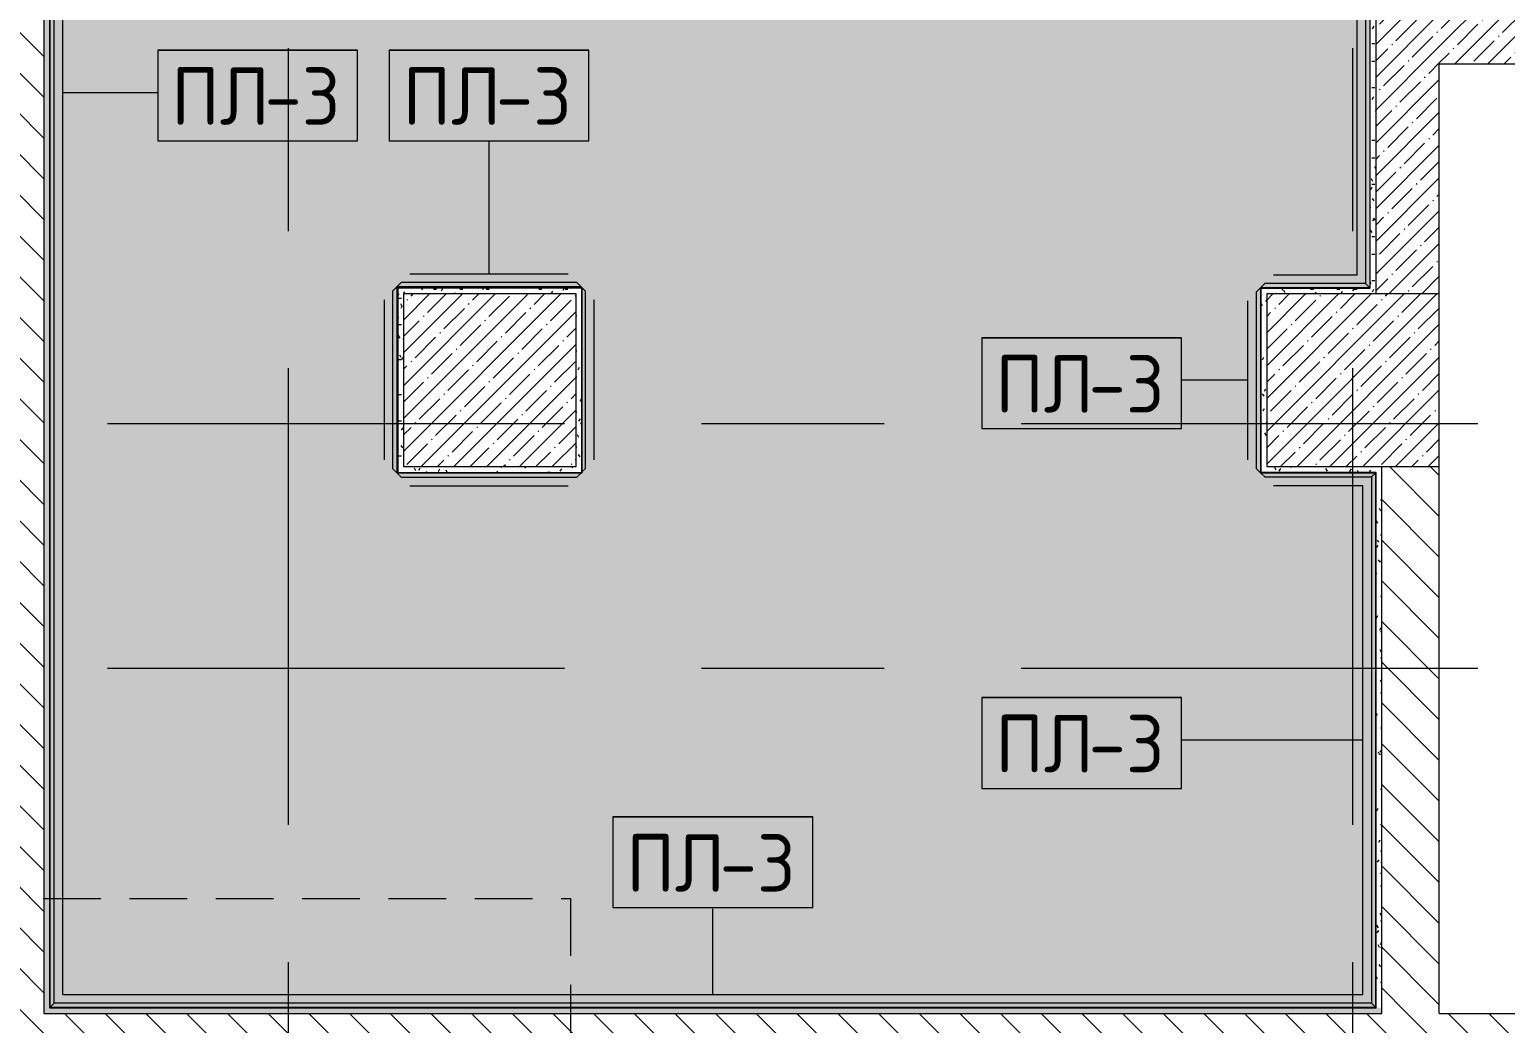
# Model space of a CAD drawing. Header units: millimetres. Extents: x -4005 to 195566, y -8553 to 29000.
# Drawn here: x 28710 to 33840, y 20065 to 23519 of the extents above; entities that cross this region are included whole.
import ezdxf

# ---------------------------------------------------------------- set-up
doc = ezdxf.new("R2010")
doc.units = ezdxf.units.MM
doc.linetypes.add('01 Штрих 2_1', pattern=[300, 200, -100])
doc.linetypes.add('Осевая', pattern=[3175, 635, -476.25, 1587.5, -476.25])
for name, color, linetype, lineweight in [('A-FLOR-PATT', 7, 'Continuous', 9), ('A-GENM-IDEN', 7, 'Continuous', 9), ('A-WALL', 7, 'Continuous', 9), ('I-WALL', 7, 'Continuous', 9), ('S-COLS', 7, 'Continuous', 9), ('Оси-2', 7, 'Осевая', 9)]:
    doc.layers.add(name, color=color, linetype=linetype, lineweight=lineweight)
for name, color, linetype, lineweight, true_color in [('A-GENM-2', 7, 'Continuous', 9, 0x004000), ('A-WALL-1', 9, 'Continuous', 9, 0x808080), ('A-WALL-FNSH-1', 9, 'Continuous', 9, 0x808080), ('I-WALL-2', 9, 'Continuous', 9, 0x808080), ('S-COLS-1', 9, 'Continuous', 9, 0x808080), ('S-STRS-MBND-1', 9, '01 Штрих 2_1', 9, 0x808080)]:
    doc.layers.add(name, color=color, linetype=linetype, lineweight=lineweight, true_color=true_color)
doc.styles.add('GOST Common_1', font='GOST_Common.ttf', dxfattribs={"height": 200})
pattern_1 = [(45, (0, 0), (-57.02463, 57.02463), []), (45, (57.025, 0), (-57.02463, 57.02463), [100.806, -20.161, 3.353, -16.808])]
pattern_2 = [(135, (0, 0), (-70.71068, -70.71068), [])]
pattern_3 = [(0, (0, 0), (121.92, 30.48), [10.058, -81.382, 10.058, -81.382, -487.68]), (0, (0, 0), (121.92, 30.48), [-182.88, 10.058, -172.822, 10.058, -81.382, -213.36]), (0, (0, 0), (121.92, 30.48), [-457.2, 10.058, -50.902, 10.058, -142.342]), (120, (45.72, 15.24), (-87.356454, 90.345817), [10.058, -81.382, 10.058, -81.382, -487.68]), (120, (45.72, 15.24), (-87.356454, 90.345817), [-182.88, 10.058, -172.822, 10.058, -81.382, -213.36]), (120, (45.72, 15.24), (-87.356454, 90.345817), [-457.2, 10.058, -50.902, 10.058, -142.342]), (240, (60.96, 76.2), (-34.563546, -120.825817), [10.058, -81.382, 10.058, -81.382, -487.68]), (240, (60.96, 76.2), (-34.563546, -120.825817), [-182.88, 10.058, -172.822, 10.058, -81.382, -213.36]), (240, (60.96, 76.2), (-34.563546, -120.825817), [-457.2, 10.058, -50.902, 10.058, -142.342])]

# ---------------------------------------------------------------- blocks, each defined once
blk = doc.blocks.new('BSC_Колонна _Прямоугольная - 600х600-V42-План отделки полов с раскладкой материалов 1 этажа в осях 1-12')
at = {"layer": 'S-COLS'}
h = blk.add_hatch(dxfattribs=at)
h.set_pattern_fill('FP_67', color=256, style=0, pattern_type=2)
h.set_pattern_definition([(45, (-33310, -22300), (-57.02463, 57.02463), []), (45, (-33252.975, -22300), (-57.02463, 57.02463), [100.806, -20.161, 3.353, -16.808])])
h.paths.add_polyline_path([(-267.1, -300), (300, -300), (300, 300), (-300, 300), (-300, -300), (-287.2, -300)])
at = {"layer": 'S-COLS-1'}
for p, q in [((300, 300), (-300, 300)), ((-300, 300), (-300, -300)), ((300, -300), (300, 300)), ((-300, -300), (300, -300))]:
    blk.add_line(p, q, dxfattribs=at)
blk = doc.blocks.new('BSC_Колонна _Прямоугольная - 600х600-V66-План отделки полов с раскладкой материалов 1 этажа в осях 1-12')
at = {"layer": 'S-COLS'}
h = blk.add_hatch(dxfattribs=at)
h.set_pattern_fill('FP_102', color=256, style=0, pattern_type=2)
h.set_pattern_definition([(45, (-30310, -22300), (-57.02463, 57.02463), []), (45, (-30252.975, -22300), (-57.02463, 57.02463), [100.806, -20.161, 3.353, -16.808])])
h.paths.add_polyline_path([(-121.7, -300), (300, -300), (300, 300), (-300, 300), (-300, -300)])
at = {"layer": 'S-COLS-1'}
for p, q in [((300, 300), (-300, 300)), ((-300, 300), (-300, -300)), ((300, -300), (300, 300)), ((-300, -300), (300, -300))]:
    blk.add_line(p, q, dxfattribs=at)
blk = doc.blocks.new('Плинтус - Плинтус темный _ст_школа_-32863686-План отделки полов с раскладкой материалов 1 этажа в осях 1-12')
at = {"layer": 'A-GENM-2'}
blk.add_hatch(color=256, dxfattribs=at).paths.add_polyline_path([(0, 0), (2608, 0), (2593, 15), (15, 15)])
for p, q in [((15, 15), (0, 0)), ((2608, 0), (0, 0)), ((2593, 15), (15, 15)), ((45, 45), (2563, 45)), ((2608, 0), (2593, 15))]:
    blk.add_line(p, q, dxfattribs=at)
blk = doc.blocks.new('Плинтус - Плинтус темный _ст_школа_-32863687-План отделки полов с раскладкой материалов 1 этажа в осях 1-12')
at = {"layer": 'A-GENM-2'}
blk.add_hatch(color=256, dxfattribs=at).paths.add_polyline_path([(0, 0), (380, 0), (365, 15), (15, 15), (0.7, 0.7)])
for p, q in [((15, 15), (0, 0)), ((380, 0), (0, 0)), ((365, 15), (15, 15)), ((45, 45), (335, 45)), ((380, 0), (365, 15))]:
    blk.add_line(p, q, dxfattribs=at)
blk = doc.blocks.new('Плинтус - Плинтус темный _ст_школа_-32863688-План отделки полов с раскладкой материалов 1 этажа в осях 1-12')
at = {"layer": 'A-GENM-2'}
blk.add_hatch(color=256, dxfattribs=at).paths.add_polyline_path([(0, 0), (641, 1), (627, 15), (15, 15), (1, 1)])
for p, q in [((15, 15), (0, 0)), ((642, 0), (0, 0)), ((627, 15), (15, 15)), ((45, 45), (597, 45)), ((642, 0), (627, 15))]:
    blk.add_line(p, q, dxfattribs=at)
blk = doc.blocks.new('Плинтус - Плинтус темный _ст_школа_-32863689-План отделки полов с раскладкой материалов 1 этажа в осях 1-12')
at = {"layer": 'A-GENM-2'}
blk.add_hatch(color=256, dxfattribs=at).paths.add_polyline_path([(385, -15), (400, 0), (1, -1), (15, -15), (41.3, -15)])
for p, q in [((0, 0), (400, 0)), ((0, 0), (15, -15)), ((15, -15), (385, -15)), ((45, -45), (355, -45)), ((385, -15), (400, 0))]:
    blk.add_line(p, q, dxfattribs=at)
blk = doc.blocks.new('Плинтус - Плинтус темный _ст_школа_-32863690-План отделки полов с раскладкой материалов 1 этажа в осях 1-12')
at = {"layer": 'A-GENM-2'}
blk.add_hatch(color=256, dxfattribs=at).paths.add_polyline_path([(0, 0), (1858, 0), (1843, 15), (15, 15)])
for p, q in [((15, 15), (0, 0)), ((1858, 0), (0, 0)), ((1843, 15), (15, 15)), ((45, 45), (1813, 45)), ((1858, 0), (1843, 15))]:
    blk.add_line(p, q, dxfattribs=at)
blk = doc.blocks.new('Плинтус - Плинтус темный _ст_школа_-32863691-План отделки полов с раскладкой материалов 1 этажа в осях 1-12')
at = {"layer": 'A-GENM-2'}
blk.add_hatch(color=256, dxfattribs=at).paths.add_polyline_path([(4608, 0), (4593, 15), (15, 15), (0.1, 0), (4607.5, 0)])
for p, q in [((15, 15), (0, 0)), ((4608, 0), (0, 0)), ((4593, 15), (15, 15)), ((45, 45), (4563, 45)), ((4608, 0), (4593, 15))]:
    blk.add_line(p, q, dxfattribs=at)
blk = doc.blocks.new('Плинтус - Плинтус темный _ст_школа_-32863692-План отделки полов с раскладкой материалов 1 этажа в осях 1-12')
at = {"layer": 'A-GENM-2'}
blk.add_hatch(color=256, dxfattribs=at).paths.add_polyline_path([(0, 0), (15.1, -15), (6343, -15), (6358, 0), (0, 0)])
for p, q in [((0, 0), (6358, 0)), ((0, 0), (15, -15)), ((15, -15), (6343, -15)), ((45, -45), (6313, -45)), ((6343, -15), (6358, 0))]:
    blk.add_line(p, q, dxfattribs=at)
blk = doc.blocks.new('Плинтус - Плинтус темный _ст_школа_-32942713-План отделки полов с раскладкой материалов 1 этажа в осях 1-12')
at = {"layer": 'A-GENM-2'}
blk.add_hatch(color=256, dxfattribs=at).paths.add_polyline_path([(645.5, 0), (0, 0), (15, -15), (630.5, -15), (644.3, -1.2)])
for p, q in [((0, 0), (645.5, 0)), ((0, 0), (15, -15)), ((15, -15), (630.5, -15)), ((45, -45), (600.5, -45)), ((630.5, -15), (645.5, 0))]:
    blk.add_line(p, q, dxfattribs=at)
blk = doc.blocks.new('Плинтус - Плинтус темный _ст_школа_-32942614-План отделки полов с раскладкой материалов 1 этажа в осях 1-12')
at = {"layer": 'A-GENM-2'}
blk.add_hatch(color=256, dxfattribs=at).paths.add_polyline_path([(22.9, -15), (625, -15), (640, 0), (0, 0), (15, -15)])
for p, q in [((0, 0), (640, 0)), ((0, 0), (15, -15)), ((15, -15), (625, -15)), ((45, -45), (595, -45)), ((625, -15), (640, 0))]:
    blk.add_line(p, q, dxfattribs=at)
blk = doc.blocks.new('Плинтус - Плинтус темный _ст_школа_-V111-План отделки полов с раскладкой материалов 1 этажа в осях 1-12')
at = {"layer": 'A-GENM-2'}
blk.add_hatch(color=256, dxfattribs=at).paths.add_polyline_path([(2.9, -2.9), (15, -15), (630.5, -15), (645.5, 0), (641.2, 0), (641.2, -2.9), (21.2, -2.9)])
for p, q in [((0, 0), (1.2, 0)), ((0, 0), (1.2, -1.2)), ((2.9, -2.9), (15, -15)), ((15, -15), (630.5, -15)), ((45, -45), (600.5, -45)), ((630.5, -15), (645.5, 0)), ((641.2, 0), (645.5, 0))]:
    blk.add_line(p, q, dxfattribs=at)
blk = doc.blocks.new('Плинтус - Плинтус темный _ст_школа_-V112-План отделки полов с раскладкой материалов 1 этажа в осях 1-12')
at = {"layer": 'A-GENM-2'}
blk.add_hatch(color=256, dxfattribs=at).paths.add_polyline_path([(218, 0), (0, 0), (15, -15), (625, -15), (638.5, 0), (617.1, 0)])
for p, q in [((0, 0), (640, 0)), ((0, 0), (15, -15)), ((15, -15), (625, -15)), ((45, -45), (595, -45)), ((625, -15), (640, 0))]:
    blk.add_line(p, q, dxfattribs=at)
blk = doc.blocks.new('BSC_Колонна _Прямоугольная - 600х600-V114-План отделки полов с раскладкой материалов 1 этажа в осях 1-12')
at = {"layer": 'S-COLS-1'}
for p, q in [((300, 300), (-300, 300)), ((-300, 300), (-300, -300)), ((300, -300), (300, 300)), ((-300, -300), (300, -300))]:
    blk.add_line(p, q, dxfattribs=at)
blk = doc.blocks.new('Mark Reiling - Mark Reiling-26174330-План отделки полов с раскладкой материалов 1 этажа в осях 1-12')
at = {"layer": 'A-GENM-IDEN'}
for p, q in [((-3.47, 1.49), (-3.47, -1.663)), ((-3.47, 1.49), (3.47, 1.49)), ((3.47, 1.49), (-3.47, 1.49)), ((-3.47, 1.49), (-3.47, -1.663)), ((3.47, -1.663), (3.47, 1.49)), ((3.47, -1.663), (3.47, 1.49)), ((-3.47, -1.663), (3.47, -1.663)), ((-3.47, -1.663), (3.47, -1.663))]:
    blk.add_line(p, q, dxfattribs=at)

msp = doc.modelspace()

# ---------------------------------------------------------------- hatches: boundary and pattern name
at = {"layer": 'A-FLOR-PATT'}
h = msp.add_hatch(color=256, dxfattribs=at)
h.paths.add_polyline_path([(32989, 21979), (32974, 21994), (32974, 22606), (32989, 22619.7), (32989, 21980)])
h.paths.add_polyline_path([(30631, 26479), (30616, 26464), (28796, 26464), (28796, 20136), (33374, 20136), (33374, 21964), (33004, 21964), (32990.2, 21979), (33389, 21979), (33388.5, 20121), (28781, 20122.1), (28781, 26479), (30630, 26479)])
h.paths.add_polyline_path([(33374, 20120), (33390, 20121), (33389, 21980), (32990, 21980), (32990, 22620), (33370, 22621), (33369, 25230), (32489.5, 25230), (32488.5, 26860), (31910, 26860), (31910, 27102), (31872, 27102), (31872, 27185), (31820, 27185), (31820, 27225), (31830, 27225), (31830, 27265), (31790, 27265), (31790, 27280), (30848, 27280), (30848, 27265), (30890, 27265), (30890, 27225), (30900, 27225), (30900, 27185), (30848, 27185), (30848, 27102), (30810, 27102), (30810, 26860), (30795, 26845), (30646, 26845), (30646, 26494), (30631, 26480.3), (30630, 26480), (28780, 26479), (28781, 20120), (32384.7, 20120)])
h.paths.add_polyline_path([(30610, 21963.8), (30002.1, 21963.8), (29972.1, 21993.8), (29972.1, 22609.3), (30002.1, 22639.3), (30612.1, 22639.3), (30642.1, 22609.3), (30642.1, 21993.8), (30630, 21981.7), (30630, 21980), (30628.3, 21980), (30612.1, 21963.8)])
h.paths.add_polyline_path([(30627.1, 21978.8), (30627.1, 21980), (29990, 21980), (29990, 22620), (30627.1, 22620), (30627.1, 22624.3), (29987.1, 22624.3), (29987.1, 21978.8), (30610, 21978.8)])
h.paths.add_polyline_path([(32488.5, 25229), (32473.5, 25244), (32473.5, 26844), (31925, 26844), (31910.4, 26859), (32488.5, 26857.9), (32488.5, 25230)])
h.paths.add_polyline_path([(33354, 22621), (32990, 22622), (33004, 22636), (33354, 22636), (33354, 25214), (32503.5, 25214), (32489.8, 25229), (33369, 25229), (33369, 22621)])
h.paths.add_polyline_path([(28961.5, 25172.8), (28904, 25172.8), (28904, 25972.8), (29068, 25972.8), (29068, 25172.8)])
h.paths.add_polyline_path([(31830, 27265), (31872, 27265), (31872, 27280), (31830, 27280)])
at = {"layer": 'I-WALL'}
h = msp.add_hatch(dxfattribs=at)
h.set_pattern_fill('FP_20', color=256, style=0, pattern_type=2)
h.set_pattern_definition(pattern_2)
h.paths.add_polyline_path([(28660, 15200), (28760, 15200), (28760, 26500), (28660, 26500), (28660, 15220)])
h = msp.add_hatch(dxfattribs=at)
h.set_pattern_fill('FP_1', color=256, style=0, pattern_type=2)
h.set_pattern_definition(pattern_1)
h.paths.add_polyline_path([(33390, 22600), (33610, 22600), (33610, 26500), (33390, 26500), (33390, 22991.6)])
h = msp.add_hatch(dxfattribs=at)
h.set_pattern_fill('FP_1', color=256, style=0, pattern_type=2)
h.set_pattern_definition(pattern_1)
h.paths.add_polyline_path([(33610, 23400), (34540, 23400), (34540, 23620), (33610, 23619.7)])
h.paths.add_polyline_path([(38212.5, 23400), (38490, 23400), (38490, 23620), (37640, 23619.7), (37640, 23400), (37715, 23400)])
h = msp.add_hatch(dxfattribs=at)
h.set_pattern_fill('FP_20', color=256, style=0, pattern_type=2)
h.set_pattern_definition(pattern_2)
h.paths.add_polyline_path([(33472.5, 20100), (33610, 20100), (33610, 22000), (33410, 22000), (33410, 20100)])
h = msp.add_hatch(dxfattribs=at)
h.set_pattern_fill('FP_20', color=256, style=0, pattern_type=2)
h.set_pattern_definition(pattern_2)
h.paths.add_polyline_path([(33990, 19900), (34010, 19900), (34010, 20100), (28760, 20100), (28760, 19900), (33472.5, 19900)])
at = {"layer": 'I-WALL-2'}
h = msp.add_hatch(dxfattribs=at)
h.set_pattern_fill('FP_116', color=256, style=0, pattern_type=2)
h.set_pattern_definition(pattern_3)
h.paths.add_polyline_path([(28760, 20100), (28780, 20100), (28780, 26480), (28760, 26480), (28760, 20120)])
h = msp.add_hatch(dxfattribs=at)
h.set_pattern_fill('FP_116', color=256, style=0, pattern_type=2)
h.set_pattern_definition(pattern_3)
h.paths.add_polyline_path([(33370, 22620), (33390, 22620), (33390, 25250), (33370, 25250), (33370, 22621)])
h = msp.add_hatch(dxfattribs=at)
h.set_pattern_fill('FP_116', color=256, style=0, pattern_type=2)
h.set_pattern_definition(pattern_3)
h.paths.add_polyline_path([(29990, 22600), (30610, 22600), (30610, 22620), (29990, 22620)])
h = msp.add_hatch(dxfattribs=at)
h.set_pattern_fill('FP_116', color=256, style=0, pattern_type=2)
h.set_pattern_definition(pattern_3)
h.paths.add_polyline_path([(30010, 21980), (30010, 22600), (29990, 22600), (29990, 21980)])
h = msp.add_hatch(dxfattribs=at)
h.set_pattern_fill('FP_116', color=256, style=0, pattern_type=2)
h.set_pattern_definition(pattern_3)
h.paths.add_polyline_path([(30610, 22000), (30630, 22000.7), (30630, 22620), (30610, 22620), (30610, 22591.9)])
h = msp.add_hatch(dxfattribs=at)
h.set_pattern_fill('FP_116', color=256, style=0, pattern_type=2)
h.set_pattern_definition(pattern_3)
h.paths.add_polyline_path([(33010, 22000), (33010, 22620), (32990, 22620), (32990, 22000)])
h = msp.add_hatch(dxfattribs=at)
h.set_pattern_fill('FP_116', color=256, style=0, pattern_type=2)
h.set_pattern_definition(pattern_3)
h.paths.add_polyline_path([(33010, 22600), (33390, 22600), (33390, 22620), (33010, 22620)])
h = msp.add_hatch(dxfattribs=at)
h.set_pattern_fill('FP_116', color=256, style=0, pattern_type=2)
h.set_pattern_definition(pattern_3)
h.paths.add_polyline_path([(30610, 21980), (30630, 21980), (30630, 22000), (30010, 22000), (30010, 21980), (30174, 21980)])
h = msp.add_hatch(dxfattribs=at)
h.set_pattern_fill('FP_116', color=256, style=0, pattern_type=2)
h.set_pattern_definition(pattern_3)
h.paths.add_polyline_path([(33010, 21980), (33390, 21980), (33389, 22000), (32990, 22000), (32990, 21980)])
h = msp.add_hatch(dxfattribs=at)
h.set_pattern_fill('FP_116', color=256, style=0, pattern_type=2)
h.set_pattern_definition(pattern_3)
h.paths.add_polyline_path([(33390, 20120), (33410, 20120.1), (33410, 22000), (33390, 22000), (33390, 20121)])
h = msp.add_hatch(dxfattribs=at)
h.set_pattern_fill('FP_116', color=256, style=0, pattern_type=2)
h.set_pattern_definition(pattern_3)
h.paths.add_polyline_path([(30763.9, 20100), (33410, 20100), (33410, 20120), (28780, 20120), (28780.1, 20100), (30630, 20100)])

# ---------------------------------------------------------------- linework, layer by layer
at = {"layer": 'A-GENM-IDEN'}
for p, q in [((28826, 23300), (29156.1, 23300)), ((30307.1, 22669.3), (30307.1, 23128)), ((32944, 22300), (32714.2, 22300)), ((33344, 21050), (32714.2, 21050)), ((31085, 20166), (31085, 20463.4))]:
    msp.add_line(p, q, dxfattribs=at)
at = {"layer": 'A-WALL'}
for p, q in [((28780, 26480), (28780, 20120)), ((33370, 22620), (33370, 25230)), ((33010, 22620), (33370, 22620)), ((33390, 20120), (33390, 21980))]:
    msp.add_line(p, q, dxfattribs=at)
at = {"layer": 'A-WALL-1'}
for p, q in [((28760, 26500), (28760, 20100)), ((33390, 22600), (33390, 26500)), ((33610, 22600), (33610, 23400)), ((33610, 23400), (34560, 23400)), ((30630, 22620), (29990, 22620)), ((29990, 22620), (29990, 21980)), ((30630, 21980), (30630, 22620)), ((32990, 22620), (32990, 21980)), ((29990, 21980), (30630, 21980)), ((33389, 21980), (33390, 21980)), ((33410, 20100), (33410, 22000)), ((33610, 20100), (33610, 22000)), ((28781, 20120), (28780, 20120)), ((28760, 20100), (33410, 20100)), ((33610, 20100), (34010, 20100))]:
    msp.add_line(p, q, dxfattribs=at)
at = {"layer": 'A-WALL-FNSH-1'}
for p, q in [((28781, 26479), (28781, 20120)), ((33369, 25229), (33369, 22621)), ((30631, 22621), (29989, 22621)), ((29989, 22621), (29989, 21979)), ((30631, 21979), (30631, 22621)), ((32989, 22621), (32989, 21979)), ((33369, 22621), (32989, 22621)), ((32990, 22620), (33010, 22620)), ((29989, 21979), (30631, 21979)), ((32989, 21979), (33389, 21979)), ((33389, 21980), (32990, 21980)), ((33389, 20121), (33389, 21980)), ((33389, 20121), (28781, 20121)), ((28781, 20120), (33390, 20120))]:
    msp.add_line(p, q, dxfattribs=at)
at = {"layer": 'S-STRS-MBND-1'}
for p, q in [((27857.9, 20500), (30590, 20500)), ((30590, 20500), (30590, 19200))]:
    msp.add_line(p, q, dxfattribs=at)
at = {"layer": 'Оси-2'}
for p, q in [((29610, 593.7), (29610, 24898.1)), ((33310, 593.7), (33310, 24898.1)), ((-704.7, 22150), (35850, 22150)), ((-704.7, 21300), (35850, 21300))]:
    msp.add_line(p, q, dxfattribs=at)

# ---------------------------------------------------------------- block references
at = {"layer": 'A-GENM-2'}
for name, p, rotation in [('Плинтус - Плинтус темный _ст_школа_-32863692-План отделки полов с раскладкой материалов 1 этажа в осях 1-12', (28781, 20121), 89.99999999999946), ('Плинтус - Плинтус темный _ст_школа_-32863686-План отделки полов с раскладкой материалов 1 этажа в осях 1-12', (33369, 22621), 90.00000000000053), ('Плинтус - Плинтус темный _ст_школа_-32942713-План отделки полов с раскладкой материалов 1 этажа в осях 1-12', (29987.1, 22624.3), 270), ('Плинтус - Плинтус темный _ст_школа_-V112-План отделки полов с раскладкой материалов 1 этажа в осях 1-12', (30627.1, 22624.3), 180), ('Плинтус - Плинтус темный _ст_школа_-V111-План отделки полов с раскладкой материалов 1 этажа в осях 1-12', (30627.1, 21978.8), 90), ('Плинтус - Плинтус темный _ст_школа_-32863688-План отделки полов с раскладкой материалов 1 этажа в осях 1-12', (32989, 21979), 89.99999999999994), ('Плинтус - Плинтус темный _ст_школа_-32863690-План отделки полов с раскладкой материалов 1 этажа в осях 1-12', (33389, 20121), 90.00000000000053)]:
    msp.add_blockref(name, p, dxfattribs=dict(at, rotation=rotation))
for name, p in [('Плинтус - Плинтус темный _ст_школа_-32863687-План отделки полов с раскладкой материалов 1 этажа в осях 1-12', (32989, 22621)), ('Плинтус - Плинтус темный _ст_школа_-32942614-План отделки полов с раскладкой материалов 1 этажа в осях 1-12', (29987.1, 21978.8)), ('Плинтус - Плинтус темный _ст_школа_-32863689-План отделки полов с раскладкой материалов 1 этажа в осях 1-12', (32989, 21979)), ('Плинтус - Плинтус темный _ст_школа_-32863691-План отделки полов с раскладкой материалов 1 этажа в осях 1-12', (28781, 20121))]:
    msp.add_blockref(name, p, dxfattribs=at)
at = {"layer": 'A-GENM-IDEN', "xscale": 99.99999999999993, "yscale": 99.99999999999993, "zscale": 99.99999999999993}
for p in [(29503.1, 23298.5), (30307.1, 23298.5), (32367.3, 22298.5), (32367.3, 21048.5), (31085, 20633.9)]:
    msp.add_blockref('Mark Reiling - Mark Reiling-26174330-План отделки полов с раскладкой материалов 1 этажа в осях 1-12', p, dxfattribs=at)
at = {"layer": 'S-COLS'}
for name, p in [('BSC_Колонна _Прямоугольная - 600х600-V66-План отделки полов с раскладкой материалов 1 этажа в осях 1-12', (30310, 22300)), ('BSC_Колонна _Прямоугольная - 600х600-V114-План отделки полов с раскладкой материалов 1 этажа в осях 1-12', (30310, 22300)), ('BSC_Колонна _Прямоугольная - 600х600-V42-План отделки полов с раскладкой материалов 1 этажа в осях 1-12', (33310, 22300))]:
    msp.add_blockref(name, p, dxfattribs=at)

# ---------------------------------------------------------------- texts
at = {"layer": 'A-GENM-IDEN', "char_height": 200, "attachment_point": 1, "style": 'GOST Common_1'}
for s, insert, width in [('ПЛ', (29202.5, 23387.6), 392.827), ('-3', (29526.6, 23387.6), 344.726), ('ПЛ', (30006.5, 23387.6), 392.827), ('-3', (30330.7, 23387.6), 344.726), ('ПЛ', (32066.7, 22387.6), 392.827), ('-3', (32390.8, 22387.6), 344.726), ('ПЛ', (32066.7, 21137.6), 392.827), ('-3', (32390.8, 21137.6), 344.726), ('ПЛ', (30784.4, 20722.9), 392.827), ('-3', (31108.5, 20722.9), 344.726)]:
    msp.add_mtext(s, dxfattribs=dict(at, insert=insert, width=width))

doc.saveas('drawing.dxf')
